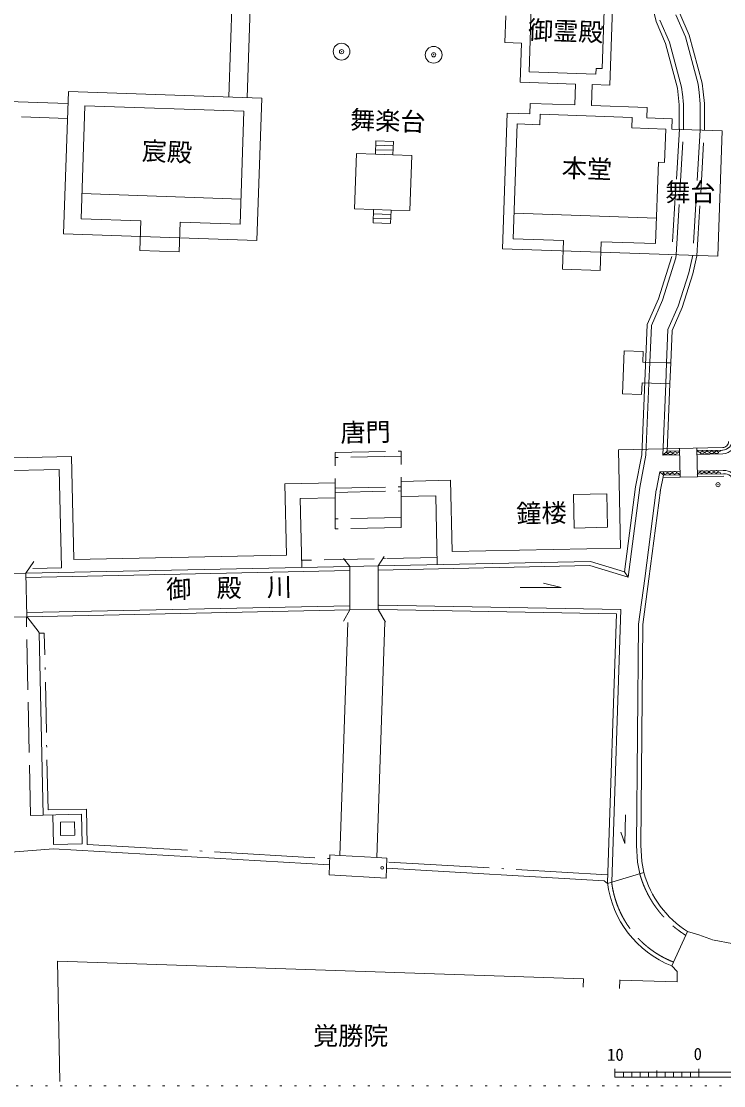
# Model space of a CAD drawing. Units: millimetres, scale not verified, with parts at other scales. Extents: x 12376 to 409389, y 16384 to 280842.
# Drawn here: x 114501 to 198376, y 16384 to 143414 of the extents above; entities that cross this region are included whole.
import ezdxf
from ezdxf.enums import TextEntityAlignment as Align

# ---------------------------------------------------------------- set-up
doc = ezdxf.new("R2010")
doc.units = ezdxf.units.MM
doc.header["$LTSCALE"] = 1000
doc.header["$PDMODE"] = 32
doc.header["$PDSIZE"] = 500
for name, pattern in [('DASHED', [7.5, 6, -1.5]), ('DASHED_DOTTED', [9.25, 6, -1.5, 0.25, -1.5]), ('DOTTED', [1.75, 0.25, -1.5]), ('LONG_DASHED_DOTTED', [15.25, 12, -1.5, 0.25, -1.5])]:
    doc.linetypes.add(name, pattern=pattern)
for name, color, linetype, lineweight in [('0-0通り芯', 4, 'Continuous', 13), ('1-0', 3, 'Continuous', 13), ('1-1', 3, 'Continuous', 13)]:
    doc.layers.add(name, color=color, linetype=linetype, lineweight=lineweight)
doc.styles.add('ＭＳ ゴシック', font='')
doc.styles.get('ＭＳ ゴシック').set_extended_font_data('MS Gothic')

msp = doc.modelspace()

# ---------------------------------------------------------------- linework, layer by layer
at = {"layer": '0-0通り芯'}
for p, q in [((185391, 17407), (185391, 18407)), ((185391, 18007), (235391, 18007)), ((186391, 17407), (186391, 17988)), ((187391, 17407), (187391, 17988)), ((188391, 17407), (188391, 18004)), ((189391, 17407), (189391, 17988)), ((190391, 17407), (190391, 18214)), ((191391, 17407), (191391, 17972)), ((192391, 17407), (192391, 17988)), ((193391, 17407), (193391, 18004)), ((194391, 17407), (194391, 18020)), ((195391, 17407), (195391, 18407)), ((185391, 17407), (235391, 17407))]:
    msp.add_line(p, q, dxfattribs=at)
at = {"layer": '1-0'}
for p, q in [((189716, 145840), (190290, 143403)), ((191899, 140917), (190766, 143560)), ((192673, 144188), (193793, 141574)), ((193150, 144345), (194267, 141739)), ((190290, 143403), (191426, 140753)), ((193793, 141574), (195314, 135927)), ((194267, 141739), (195805, 136024)), ((191426, 140753), (192854, 135445)), ((193346, 135541), (191899, 140917)), ((195314, 135927), (195438, 134931)), ((195805, 136024), (195935, 134987)), ((192953, 134655), (192854, 135445)), ((192953, 134655), (193071, 133441)), ((193346, 135541), (193454, 134683)), ((193571, 133465), (193447, 134738)), ((195438, 134931), (195571, 133562)), ((195935, 134987), (196071, 133586)), ((193071, 133441), (193071, 130500)), ((193571, 130474), (193571, 133465)), ((195571, 133562), (195571, 130415)), ((196071, 130400), (196071, 133586)), ((197668, 115385), (198176, 130326)), ((142644, 117258), (119557, 118044)), ((171957, 116260), (197668, 115385)), ((190606, 110299), (192185, 115352)), ((191074, 110123), (192662, 115203)), ((192662, 115203), (192683, 115554)), ((194682, 115486), (194193, 113399)), ((194676, 113267), (195179, 115414)), ((194193, 113399), (192949, 109416)), ((193417, 109239), (194676, 113267)), ((190606, 110299), (189240, 107227)), ((191074, 110123), (189736, 107111)), ((191718, 106647), (192949, 109416)), ((192214, 106531), (193417, 109239)), ((189240, 107227), (188592, 91675)), ((189736, 107111), (189552, 102702)), ((191552, 102644), (191718, 106647)), ((192052, 102634), (192214, 106531)), ((189449, 100226), (189090, 91617)), ((191093, 91635), (191448, 100165)), ((185813, 92277), (198255, 92546)), ((185813, 92277), (186061, 80544)), ((188592, 91675), (187850, 87838)), ((188344, 87759), (189090, 91617)), ((191093, 91635), (193105, 91678)), ((193162, 89006), (193088, 92434)), ((195152, 92479), (195226, 89051)), ((195169, 91723), (198275, 91790)), ((190742, 89627), (190307, 87379)), ((190742, 89627), (193147, 89678)), ((191181, 89263), (190798, 87284)), ((193162, 89006), (191116, 88962)), ((193160, 89006), (195227, 89050)), ((195210, 89723), (195211, 89723)), ((195211, 89723), (198316, 89790)), ((198376, 89118), (195227, 89050)), ((146150, 79703), (145970, 88217)), ((165760, 88634), (165940, 80120)), ((186541, 77728), (187850, 87838)), ((186961, 77079), (188344, 87759)), ((184428, 87023), (180429, 86938)), ((180513, 82939), (180429, 86938)), ((184512, 83023), (184428, 87023)), ((188958, 76922), (190327, 87502)), ((189454, 76857), (190823, 87438)), ((184512, 83023), (180513, 82939)), ((186061, 80544), (165940, 80120)), ((120767, 79168), (146150, 79703)), ((157064, 78421), (182465, 78956)), ((115033, 77535), (153713, 78351)), ((153713, 78351), (153770, 78352)), ((153770, 78352), (153732, 78351)), ((178980, 75860), (176875, 76363)), ((188958, 76922), (188219, 71454)), ((188719, 71418), (189454, 76857)), ((174054, 75853), (178980, 75860)), ((185590, 72716), (184497, 40630)), ((186107, 73207), (184999, 40658)), ((185733, 72940), (185725, 72941)), ((188219, 71454), (187970, 45067)), ((188470, 45080), (188719, 71418)), ((186639, 48721), (186565, 45290)), ((119165, 47820), (120875, 47856)), ((119198, 46247), (119165, 47820)), ((120875, 47856), (120908, 46283)), ((120908, 46283), (119198, 46247)), ((186565, 45290), (186099, 46624)), ((187970, 45067), (188095, 43076)), ((188592, 43136), (188470, 45080)), ((151252, 42750), (151293, 42748)), ((188095, 43076), (188348, 41684)), ((188592, 43136), (188829, 41832)), ((184513, 40509), (184112, 40835)), ((184513, 40509), (184999, 40658)), ((184999, 40658), (188829, 41832)), ((192163, 30688), (194064, 34788)), ((193863, 34331), (193851, 34328)), ((195419, 34382), (194064, 34788)), ((197137, 33768), (195394, 34390)), ((199334, 33373), (197218, 33746)), ((181626, 29137), (118807, 31244)), ((192163, 30688), (192824, 30007)), ((192824, 30007), (192824, 28762)), ((181626, 29137), (181592, 28126)), ((185975, 28992), (185941, 27980)), ((185975, 28995), (185976, 29014)), ((185975, 28992), (192824, 28762))]:
    msp.add_line(p, q, dxfattribs=at)
at = {"layer": '1-0', "linetype": 'DASHED'}
for p, q in [((193076, 130563), (192183, 115571)), ((192683, 115554), (193571, 130474)), ((195571, 130415), (194682, 115486)), ((195179, 115414), (196071, 130400))]:
    msp.add_line(p, q, dxfattribs=at)
at = {"layer": '1-0', "color": 2}
for p, q in [((186481, 104068), (186307, 98962)), ((188751, 103991), (186481, 104068)), ((188709, 102748), (188751, 103991)), ((191552, 102651), (188709, 102748)), ((192052, 102634), (191552, 102651)), ((191947, 100132), (192052, 102634)), ((188624, 100250), (188577, 98885)), ((188624, 100250), (191948, 100137)), ((191613, 92103), (191947, 100132)), ((188577, 98885), (186307, 98962)), ((191093, 91635), (191613, 92103)), ((191613, 92103), (193095, 92134)), ((195159, 92179), (198281, 92246)), ((190742, 89627), (191181, 89263)), ((191181, 89263), (193155, 89306)), ((195219, 89350), (198359, 89418))]:
    msp.add_line(p, q, dxfattribs=at)
at = {"layer": '1-0', "color": 2, "linetype": 'DASHED'}
for p, q in [((189552, 102702), (189449, 100226)), ((191448, 100165), (191552, 102644))]:
    msp.add_line(p, q, dxfattribs=at)
at = {"layer": '1-0', "color": 4, "linetype": 'DASHED'}
for p, q in [((111769, 77467), (115033, 77535)), ((153732, 78351), (157064, 78421))]:
    msp.add_line(p, q, dxfattribs=at)
at = {"layer": '1-0', "linetype": 'LONG_DASHED_DOTTED'}
for p, q in [((122357, 45181), (151689, 43472)), ((158386, 43081), (184516, 41558))]:
    msp.add_line(p, q, dxfattribs=at)
at = {"layer": '1-0', "color": 4, "linetype": 'DOTTED'}
msp.add_line((12376, 16384), (409389, 16384), dxfattribs=at)
at = {"layer": '1-0', "color": 4}
msp.add_circle((157598, 42381), 150, dxfattribs=at)
at = {"layer": '1-0'}
for centre, radius, start, end in [((198181, 93512), 1270, 273.02315, 354.03766), ((198259, 93232), 686, 269.71775, 2.40107), ((198181, 93512), 1725, 273.02315, 356.77611), ((198477, 88336), 1464, 4.56189, 96.32107), ((198477, 88336), 1089, 4.56189, 96.32107), ((200576, 45095), 12192, 195.52686, 237.71624), ((196676, 42093), 12265, 186.8491, 248.40961)]:
    msp.add_arc(centre, radius, start, end, dxfattribs=at)
at = {"layer": '1-0', "color": 4}
for centre, start, end in [((191442, 91999), 226.37479, 341.76149), ((191722, 92205), 222.49863, 341.76149), ((192007, 92011), 200.70391, 341.76149), ((192287, 92217), 200.70391, 341.76149), ((192572, 92023), 200.70391, 341.76149), ((192852, 92229), 200.70391, 341.76149), ((195527, 92287), 200.70835, 341.76595), ((195811, 92093), 200.70835, 341.76595), ((196092, 92299), 200.70835, 341.76595), ((196376, 92105), 200.70835, 341.76595), ((196657, 92311), 200.70835, 341.76595), ((196941, 92118), 200.70835, 341.76595), ((197222, 92324), 200.70835, 341.76595), ((197506, 92130), 200.70835, 341.76595), ((197786, 92336), 200.70835, 341.76595), ((191110, 89162), 20.70824, 118.29291), ((191390, 89368), 20.70824, 161.76583), ((191675, 89174), 20.70824, 161.76583), ((191955, 89380), 20.70824, 161.76583), ((192239, 89186), 20.70824, 161.76583), ((192520, 89392), 20.70824, 161.76583), ((192804, 89198), 20.70824, 161.76583), ((195506, 89256), 20.70833, 161.76591), ((195786, 89463), 20.70833, 161.76591), ((196071, 89269), 20.70833, 161.76591), ((196351, 89475), 20.70833, 161.76591), ((196636, 89281), 20.70833, 161.76591), ((196916, 89487), 20.70833, 161.76591), ((197200, 89293), 20.70833, 161.76591), ((197481, 89499), 20.70833, 161.76591), ((197765, 89305), 20.70833, 161.76591)]:
    msp.add_arc(centre, 300, start, end, dxfattribs=at)
at = {"layer": '1-0', "linetype": 'DASHED'}
for centre, radius, start, end in [((196676, 42093), 11765, 187.00778, 248.54949), ((200576, 45095), 12695, 195.52686, 238.01138)]:
    msp.add_arc(centre, radius, start, end, dxfattribs=at)
at = {"layer": '1-1'}
for p, q in [((139883, 152281), (139273, 134382)), ((142010, 150108), (141472, 134308)), ((175127, 137364), (175468, 147359)), ((185205, 148276), (184779, 135783)), ((183846, 137766), (184122, 145862)), ((172245, 140865), (172354, 144063)), ((172245, 140865), (174244, 140797)), ((174244, 140797), (174086, 136149)), ((183123, 137091), (175127, 137364)), ((183147, 137790), (183123, 137091)), ((183846, 137766), (183147, 137790)), ((174086, 136149), (180682, 135923)), ((180597, 133425), (180682, 135923)), ((119557, 118044), (120136, 135034)), ((143222, 134248), (120136, 135034)), ((182596, 133357), (182681, 135855)), ((182681, 135855), (184779, 135783)), ((108854, 133992), (120059, 133611)), ((143222, 134248), (142644, 117258)), ((175249, 133608), (175206, 132359)), ((180597, 133425), (175249, 133608)), ((122104, 133337), (121645, 119845)), ((141093, 132690), (122104, 133337)), ((140634, 119198), (141093, 132691)), ((141093, 132690), (140634, 119198)), ((171957, 116260), (172508, 132451)), ((175206, 132359), (172508, 132451)), ((176413, 131067), (176456, 132316)), ((187449, 131942), (176456, 132316)), ((182596, 133357), (189221, 133129)), ((189179, 131883), (189221, 133129)), ((114513, 131998), (120030, 131810)), ((173715, 131159), (173248, 117467)), ((176413, 131067), (173715, 131159)), ((187449, 131942), (187407, 130693)), ((189179, 131883), (192226, 131779)), ((191947, 131792), (191947, 131789)), ((192183, 130530), (192226, 131779)), ((187407, 130693), (191450, 130555)), ((191314, 126557), (191450, 130555)), ((192183, 130530), (198176, 130326)), ((156782, 127558), (156837, 129157)), ((158917, 128552), (156818, 128624)), ((158935, 129085), (156837, 129157)), ((158881, 127486), (158935, 129085)), ((154309, 121038), (154533, 127634)), ((156782, 127558), (154533, 127634)), ((156782, 127558), (158881, 127486)), ((158899, 128019), (156831, 128090)), ((161130, 127410), (158881, 127486)), ((160905, 120814), (161130, 127410)), ((190239, 116888), (190569, 126583)), ((191314, 126557), (190569, 126583)), ((140736, 122196), (121747, 122843)), ((156558, 120962), (154309, 121038)), ((156558, 120972), (156503, 119362)), ((156558, 120962), (156558, 120972)), ((156558, 120972), (158656, 120890)), ((158656, 120890), (158602, 119291)), ((160905, 120814), (158656, 120890)), ((128791, 119601), (121645, 119845)), ((128791, 119601), (128670, 116067)), ((133488, 119441), (133368, 115907)), ((140634, 119198), (133488, 119441)), ((156521, 119896), (158620, 119824)), ((156539, 120429), (158638, 120357)), ((173352, 120499), (190342, 119921)), ((158602, 119291), (156503, 119362)), ((179245, 117263), (173248, 117467)), ((179245, 117263), (179128, 113814)), ((183625, 113661), (183742, 117109)), ((183742, 117109), (190239, 116888)), ((133368, 115907), (128670, 116067)), ((183625, 113661), (179128, 113814)), ((151999, 88344), (145970, 88217)), ((165760, 88634), (159854, 88510)), ((151992, 86544), (147808, 86455)), ((147808, 86455), (147981, 78235)), ((163999, 86797), (159843, 86709)), ((163999, 86797), (164172, 78571)), ((153722, 78351), (152995, 79295)), ((157122, 78422), (157849, 79544)), ((157620, 79271), (157999, 79294)), ((182465, 78956), (186541, 77728)), ((153722, 73160), (153722, 78351)), ((157122, 73231), (157122, 78408)), ((153722, 73160), (152995, 71827)), ((157122, 73231), (157974, 71703)), ((157241, 73234), (185590, 72716)), ((118807, 31244), (119109, 16900))]:
    msp.add_line(p, q, dxfattribs=at)
at = {"layer": '1-1', "color": 2}
for p, q in [((120508, 91470), (96682, 90968)), ((120508, 91470), (120767, 79168)), ((119039, 89939), (96707, 89468)), ((119287, 78175), (119039, 89939)), ((115055, 77036), (153717, 77851)), ((119287, 78175), (115885, 78104)), ((157126, 77922), (182396, 78455)), ((182396, 78455), (186961, 77079)), ((186541, 77728), (186961, 77079)), ((157113, 73731), (157240, 73734)), ((157240, 73734), (186107, 73207)), ((153725, 73160), (115156, 72347)), ((115159, 72847), (153723, 73660)), ((157241, 73234), (157091, 73231)), ((117251, 70394), (116651, 70381)), ((117109, 48683), (116651, 70381)), ((115609, 48651), (117109, 48683)), ((117109, 48683), (121681, 48779)), ((117696, 49295), (122269, 49391)), ((121755, 45262), (121681, 48779)), ((122357, 45181), (122269, 49391))]:
    msp.add_line(p, q, dxfattribs=at)
at = {"layer": '1-1', "color": 2, "linetype": 'DASHED'}
for p, q in [((151995, 91945), (159845, 92110)), ((159848, 91510), (152003, 91345)), ((159846, 84209), (151992, 84043)), ((159845, 83008), (151995, 82843)), ((115609, 48651), (115110, 72338))]:
    msp.add_line(p, q, dxfattribs=at)
at = {"layer": '1-1', "linetype": 'DASHED'}
for p, q in [((151995, 82843), (151995, 91945)), ((159845, 83008), (159845, 92110)), ((151995, 87694), (159845, 87859)), ((151995, 87194), (159845, 87359)), ((164154, 79426), (147961, 79085)), ((118345, 45190), (118271, 48707)), ((118345, 45190), (121755, 45262))]:
    msp.add_line(p, q, dxfattribs=at)
at = {"layer": '1-1', "color": 6}
for p, q in [((115050, 77534), (116020, 78934)), ((115050, 77534), (115159, 72362)), ((115159, 72362), (116651, 70458)), ((152546, 43877), (153492, 71684)), ((156940, 43621), (157896, 71724)), ((118340, 44669), (76298, 41196)), ((118340, 44669), (151314, 42747)), ((151266, 41547), (151348, 43947)), ((151348, 43947), (152546, 43877)), ((152546, 43877), (156940, 43621)), ((158138, 43551), (156940, 43621)), ((158138, 43551), (158056, 41152)), ((158097, 42351), (184112, 40835)), ((158056, 41152), (151266, 41547))]:
    msp.add_line(p, q, dxfattribs=at)
at = {"layer": '1-1', "color": 4, "linetype": 'DASHED'}
for p, q in [((157091, 73231), (153725, 73160)), ((115156, 72347), (111876, 72278))]:
    msp.add_line(p, q, dxfattribs=at)
at = {"layer": '1-1', "color": 2, "linetype": 'DASHED_DOTTED'}
msp.add_line((117696, 49295), (117251, 70394), dxfattribs=at)
at = {"layer": '1-1'}
for centre in [(152746, 139794), (163740, 139419)]:
    msp.add_circle(centre, 1000, dxfattribs=at)
at = {"layer": '1-1', "color": 2}
for p in [(152746, 139794), (163740, 139419), (197697, 88110)]:
    msp.add_point(p, dxfattribs=at)

# ---------------------------------------------------------------- texts
at = {"layer": '0-0通り芯', "color": 7, "style": 'ＭＳ ゴシック'}
for s, p in [('10', (184445, 18919)), ('0', (194783, 19006))]:
    msp.add_text(s, height=1466, dxfattribs=at).set_placement(p, align=Align.BOTTOM_LEFT)
at = {"layer": '1-0', "style": 'ＭＳ ゴシック'}
msp.add_text('宸殿', height=2199, rotation=357.676, dxfattribs=at).set_placement((128834, 126217), align=Align.BOTTOM_LEFT)
at = {"layer": '1-1', "style": 'ＭＳ ゴシック'}
for s, rotation, p in [('御霊殿', 357.997, (174956, 140650)), ('舞楽台', 358.05, (153717, 129936)), ('本堂', 357.676, (178977, 124192)), ('唐門', 1.207, (152644, 92554)), ('鐘楼', 1.207, (173655, 82897)), ('御\u3000殿\u3000川', 1.207, (131845, 73877))]:
    msp.add_text(s, height=2199, rotation=rotation, dxfattribs=at).set_placement(p, align=Align.BOTTOM_LEFT)
for s, p in [('舞台', (191398, 121273)), ('覚勝院', (149335, 20588))]:
    msp.add_text(s, height=2199, dxfattribs=at).set_placement(p, align=Align.BOTTOM_LEFT)

doc.saveas('drawing.dxf')
